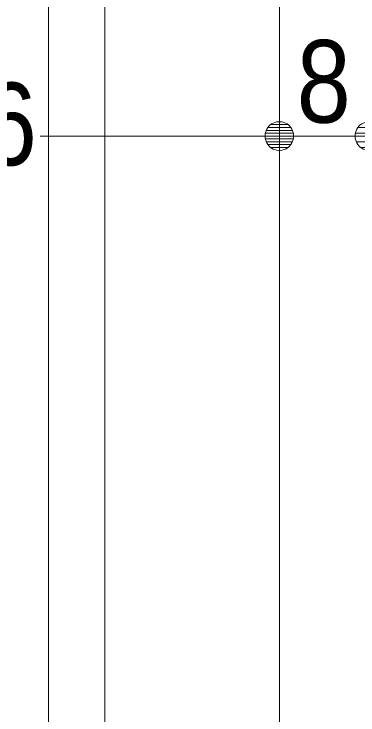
# Model space of a CAD drawing. Units: millimetres, scale not verified. Extents: x -6062 to 6062, y -3045 to 3045.
# Drawn here: x 1106.9 to 1259.6, y 163.3 to 474.4 of the extents above; entities that cross this region are included whole.
import ezdxf
from ezdxf.enums import TextEntityAlignment as Align

# ---------------------------------------------------------------- set-up
doc = ezdxf.new("R2010")
doc.units = ezdxf.units.MM
doc.header["$LTSCALE"] = 20
for name, color, linetype, lineweight in [('0-1_3一般', 7, 'Continuous', 9), ('0-3_2寸法-1', 7, 'Continuous', 9), ('0-4_0', 7, 'Continuous', 9)]:
    doc.layers.add(name, color=color, linetype=linetype, lineweight=lineweight)
doc.styles.add('ＭＳ Ｐゴシック', font='')
doc.styles.get('ＭＳ Ｐゴシック').set_extended_font_data('MS PGothic')

# ---------------------------------------------------------------- blocks, each defined once
blk = doc.blocks.new('グループ-68')
at = {"layer": '0-1_3一般'}
for p, q in [((58193.7, 12704.9), (58193.7, -36100)), ((58693.7, -36100), (58693.7, 12704.9))]:
    blk.add_line(p, q, dxfattribs=at)
blk.add_lwpolyline([(60243.7, 15304.9), (60243.7, -38700), (56643.7, -38700), (56643.7, 15304.9)], close=True, dxfattribs=at)
blk = doc.blocks.new('グループ-79')
at = {"layer": '0-1_3一般'}
blk.add_blockref('グループ-68', (0, 0), dxfattribs=at)
blk = doc.blocks.new('グループ-82')
at = {"layer": '0-1_3一般'}
blk.add_blockref('グループ-79', (0, 0), dxfattribs=at)
blk = doc.blocks.new('_Dot')
at = {"layer": '0-4_0'}
for p, q in [((7.99, 6), (-7.99, 6)), ((-10, 0), (-20, 0)), ((9.78, 2), (-9.78, 2)), ((9.16, -3.98), (-9.16, -3.98)), ((6, -7.98), (-6, -7.98))]:
    blk.add_line(p, q, dxfattribs=at)
for points in [[(10, 0), (9.92, 1.25), (9.69, 2.49), (9.3, 3.68), (8.76, 4.82), (8.09, 5.88), (7.29, 6.85), (6.37, 7.71), (5.36, 8.44), (4.26, 9.05), (3.09, 9.51), (1.87, 9.82), (0.63, 9.98), (-0.63, 9.98), (-1.87, 9.82), (-3.09, 9.51), (-4.26, 9.05), (-5.36, 8.44), (-6.37, 7.71), (-7.29, 6.85), (-8.09, 5.88), (-8.76, 4.82), (-9.3, 3.68), (-9.69, 2.49), (-9.92, 1.25), (-10, 0), (0, 0)], [(-10, 0), (-9.92, -1.25), (-9.69, -2.49), (-9.3, -3.68), (-8.76, -4.82), (-8.09, -5.88), (-7.29, -6.85), (-6.37, -7.71), (-5.36, -8.44), (-4.26, -9.05), (-3.09, -9.51), (-1.87, -9.82), (-0.63, -9.98), (0.63, -9.98), (1.87, -9.82), (3.09, -9.51), (4.26, -9.05), (5.36, -8.44), (6.37, -7.71), (7.29, -6.85), (8.09, -5.88), (8.76, -4.82), (9.3, -3.68), (9.69, -2.49), (9.92, -1.25), (10, 0), (0, 0)]]:
    blk.add_lwpolyline(points, close=True, dxfattribs=at)

msp = doc.modelspace()

# ---------------------------------------------------------------- linework, layer by layer
at = {"layer": '0-3_2寸法-1'}
for p, q in [((1224.68, 440.25), (1224.88, 440.25)), ((1224.68, 440.25), (1224.88, 440.25)), ((1211.97, 420.25), (1118.47, 420.25)), ((1237.4, 420.25), (1251.97, 420.25))]:
    msp.add_line(p, q, dxfattribs=at)

# ---------------------------------------------------------------- block references
at = {"layer": '0-1_3一般', "xscale": 0.05, "yscale": 0.05}
msp.add_blockref('グループ-82', (-1787.5, 0), dxfattribs=at)
at = {"layer": '0-3_2寸法-1', "xscale": 0.6356201, "yscale": 0.6356201}
for p in [(1224.68, 420.25), (1264.68, 420.25)]:
    msp.add_blockref('_Dot', p, dxfattribs=at)
at = {"layer": '0-3_2寸法-1', "xscale": 0.6356201, "yscale": 0.6356201, "rotation": 180}
msp.add_blockref('_Dot', (1224.68, 420.25), dxfattribs=at)

# ---------------------------------------------------------------- texts
at = {"layer": '0-3_2寸法-1', "style": 'ＭＳ Ｐゴシック', "width": 0.9}
for s, p in [('8', (1232.39, 415.19)), ('36', (1069.01, 396.28))]:
    msp.add_text(s, height=36.66, dxfattribs=at).set_placement(p, align=Align.BOTTOM_LEFT)

doc.saveas('drawing.dxf')
